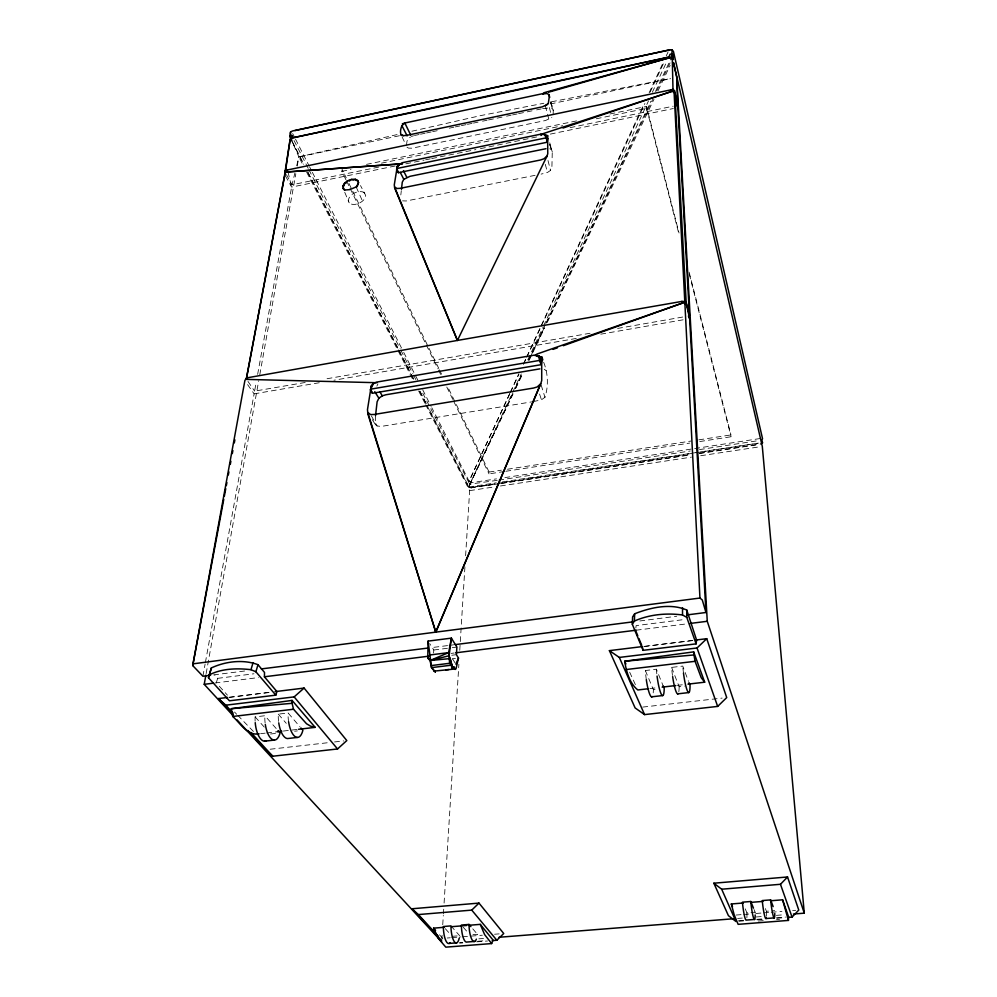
<?xml version="1.0" encoding="UTF-8"?>
<svg xmlns="http://www.w3.org/2000/svg" width="997" height="997" viewBox="0 0 997 997"><rect width="100%" height="100%" fill="white"/><g stroke="black" fill="none" stroke-linecap="round" stroke-linejoin="round"><path stroke-width="0.75" stroke-dasharray="4.99 3.74" d="M549.721 144.478L552.276 151.756L551.902 167.446L550.543 170.387L547.49 172.469L541.122 174.114M553.161 114.68L553.26 110.505L550.855 102.317M504.332 471.506L489.004 473.862L489.103 472.055L447.603 386.587M499.31 483.757L469.475 487.707L469.699 484.156L421.332 390.425M441.783 940.233L442.17 934.039M442.743 924.73L443.316 915.433M443.416 913.888L443.702 909.227M444.089 903.033L458.882 664.276M459.754 650.318L464.938 566.595M465.611 555.753L469.649 490.636L425.707 404.782M433.57 653.035L433.795 650.007L429.719 643.651M375.533 415.687L375.321 424.485L377.09 425.968L381.166 426.429L531.613 401.891M400.819 194.951L401.305 190.701M406.502 145.3L406.988 141.138L408.458 138.421L410.415 137.112M635.849 627.973L636.136 625.605L685.226 619.411M345.934 179.759L341.846 171.347L342.145 169.415L346.233 177.827M206.142 673.598L258.697 380.754M259.793 374.623L295.835 173.777M297.206 166.113L298.863 156.915L292.221 141.724M202.902 676.228L205.12 664.027M205.394 662.494L254.11 393.852L245.698 381.913M305.194 382.474L254.596 391.123L256.254 381.988M257.637 374.373L291.61 187.075L288.208 172.755M378.71 167.085L292.021 184.757L294.9 173.029M296.707 165.701L298.863 156.915L398.351 134.308M469.475 487.707L468.764 486.548L512.072 393.628M216.274 682.87L217.645 678.346L214.704 675.069M533.121 401.641L541.471 399.797L544.96 397.305C548.686 385.827 548.051 372.479 543.24 361.213M509.691 393.641L469.089 481.215L471.992 482.598L496.494 478.872M510.339 392.232L518.851 373.863M523.437 363.98L526.055 358.334M526.715 356.914L643.912 104.087M649.159 92.783L663.553 61.714M666.183 56.069L668.14 51.832M509.766 393.815L469.089 481.215L431.838 407.798M510.414 392.407L518.951 374.074M523.537 364.204L526.167 358.571M526.815 357.163L540.598 327.552M541.246 326.144L644.885 103.414M650.131 92.135L663.915 62.537M512.682 392.207L521.257 373.925M527.762 359.817L542.916 327.465M543.502 326.019L648.561 100.784M652.337 92.247L666.943 61.365M512.62 393.765L468.764 486.548L428.374 407.636M515.275 388.145L521.917 374.087M528.56 360.017L545.172 324.872M545.845 323.464L650.829 101.333M655.478 91.5L671.43 57.751M512.745 393.989L468.764 486.548L513.069 393.89M515.412 388.369L522.067 374.349M528.734 360.316L530.068 357.512M530.74 356.116L544.063 328.063M546.73 322.455L652.686 99.438M656.687 91.026L670.682 61.577M515.748 388.282L522.465 374.236M529.183 360.204L544.624 327.913M547.303 322.293L654.057 99.064M658.082 90.64L670.171 65.366M376.866 386.126L377.95 383.87M364.777 193.144L362.372 191.76C356.527 190.975 349.349 194.103 348.302 200.422A9.235 5.67 -25.4 0 0 355.119 204.397C359.805 203.562 365.027 200.659 365.712 195.512L360.503 185.567M406.975 147.157L408.521 148.117L412.023 148.204L545.633 120.475L551.852 117.447M411.387 136.464L413.468 135.804M760.063 438.543L504.158 477.713M411.911 131.23L481.252 115.478L543.864 103.264M399.423 135.742L298.863 156.915L302.403 163.832M550.269 103.987L670.645 78.651M482.56 121.185L487.072 120.238M488.567 119.927L505.093 116.475M506.588 116.163L511.1 115.216M512.595 114.904L517.107 113.97M518.602 113.646L535.127 110.193M536.623 109.882L541.134 108.947M542.63 108.623L550.843 107.726L552.587 108.661L553.26 110.505M414.503 135.48L419.052 134.52M420.56 134.209L425.096 133.249M426.616 132.937L431.153 131.978M432.661 131.666L437.197 130.707M449.298 128.164L453.847 127.217M455.355 126.893L459.891 125.946M461.399 125.622L465.948 124.675M467.456 124.351L471.992 123.404M473.513 123.08L478.049 122.133M570.097 127.666L673.224 106.181M480.442 148.64L536.648 136.95M550.319 134.109L673.349 108.523M366.497 164.38L578.023 120.6M609.977 113.982L646.505 106.417L679.044 232.999M341.846 171.347L350.994 169.465M381.465 163.159L562.782 125.697M596.293 118.768L646.579 108.374L646.505 106.417M395.161 166L291.61 187.075L285.292 175.671M405.829 163.832L424.099 160.118M425.619 159.807L430.193 158.872M431.713 158.56L475.881 149.575M535.102 175.322L406.178 200.983L402.564 200.846M551.503 101.781L670.632 78.551M590.05 333.26L325.122 379.059M617.579 328.437L684.889 316.66M576.266 338.444L333.933 380.231M600.78 334.169L683.506 319.738M254.11 393.852L320.124 382.586M426.866 405.281L468.64 487.01L469.861 487.633L495.97 483.607M497.503 483.371L758.493 443.142M489.103 472.055L501.341 470.185M507.473 469.238L691.158 441.023M698.81 439.851L730.963 434.916L731.1 436.748L698.922 441.671M505.853 471.269L689.725 443.092M497.241 480.355L469.699 484.156M498.774 480.118L690.273 451.005M699.47 449.597L759.216 440.512M468.64 487.01L496.244 482.822M502.376 481.9L761.571 442.668M470.983 487.869L495.534 484.156M501.678 483.221L690.472 454.62M699.682 453.224L761.072 443.927M500.843 483.52L689.799 454.968M699.022 453.573L758.929 444.512M469.649 490.636L494.3 486.91M500.457 485.975L691.457 457.125M700.692 455.729L760.773 446.644M447.528 645.607L430.604 647.726M449.061 645.408L453.672 644.81M639.812 620.969L676.726 616.246M213.67 674.882L245.985 670.844M433.795 650.007L450.719 647.876M452.264 647.676L456.875 647.09M217.645 678.346L253.936 673.773M215.028 682.97L258.422 677.586M451.105 653.396L454.196 653.01M636.273 630.191L687.195 623.81M451.766 655.253L456.402 654.68M452.326 658.83L455.405 658.444M229.136 697.252L270.449 692.192M644.922 646.268L692.828 640.398M229.447 697.389L270.798 692.317M643.825 646.579L693.588 640.485M255.12 721.205A18.98 8.063 84.9 0 1 255.132 716.893L264.866 715.734L278.038 730.614M278.562 721.392A19.055 7.802 84.7 0 1 278.288 714.139L288.108 712.98L299.935 726.801M646.318 679.705A20.189 3.315 82.9 0 1 645.346 670.532L656.387 669.211L663.092 685.712M672.477 675.455A20.276 2.966 82.8 0 1 671.617 667.404L682.758 666.083L688.491 681.312M260.616 733.68L265.165 733.156M266.685 732.982L277.291 731.748M283.347 731.05L298.502 729.293M649.957 688.541L656.038 687.843M677.324 685.375L683.406 684.665M270.499 734.004L277.328 733.219M294.626 731.212L297.38 730.901M645.346 670.532L653.384 689.712L658.02 689.176M671.617 667.404L679.131 686.734L684.59 686.098M270.175 749.233L328.412 742.653M334.543 741.955L343.741 740.921M642.753 707.085L722.127 698.099M452.164 936.32L459.629 935.722A14.818 4.424 86.8 0 1 459.168 938.401M472.939 934.663L477.451 934.301A14.855 4.275 86.5 0 1 477.015 936.981M745.233 908.84L746.915 912.841L749.644 912.616M751.015 912.504L755.115 912.18A15.528 1.707 83.6 0 1 755.178 914.934M765.372 908.603L766.419 911.283L774.669 910.622M447.179 938.015L450.233 937.766M451.766 937.641L460.938 936.918M462.458 936.794L482.336 935.211M494.562 934.239L499.136 933.877M736.06 915.047L742.179 914.561M743.712 914.448L749.831 913.962M755.95 913.476L762.069 912.99M763.59 912.866L769.709 912.38M771.242 912.255L781.947 911.408M792.652 910.56L795.718 910.311M478.872 938.85L483.52 938.489M737.643 918.424L742.291 918.063M756.237 916.966L762.431 916.467M776.376 915.371L784.128 914.76M459.567 942.688L462.608 942.452M477.825 941.255L485.439 940.657M738.503 920.779L744.572 920.306M756.711 919.346L762.78 918.873M776.439 917.801L785.536 917.078M459.629 943.174L462.733 942.938M476.691 941.841L487.545 940.994M738.976 921.253L743.525 920.904M757.172 919.832L763.241 919.359M776.887 918.287L784.465 917.689M758.268 921.041L764.35 920.555M776.501 919.608L779.542 919.371M469.861 487.633L471.656 487.932M549.808 148.79L551.578 149.799L552.276 151.756M544.212 369.251L546.219 370.685M234.519 712.032L236.675 714.251M237.76 715.36L253.923 731.985M219.315 686.223L227.428 695.158M255.132 716.893L264.342 727.162M445.31 928.693L450.208 934.139M439.515 934.8L443.441 939.224M450.943 925.901L459.629 935.722M278.288 714.139L286.276 723.336M463.281 927.247L467.082 931.622M472.752 928.818L477.451 934.301M247.979 381.402L254.596 391.123M372.317 419.687L375.321 424.485M452.65 659.054L455.068 662.905M371.358 415.849L377.09 425.968M286.426 174.625L292.021 184.757M292.345 141.811L303.674 163.957M307.923 172.269L414.204 379.944M419.874 391.023L427.663 406.253M291.647 140.702L303.674 164.256M307.923 172.568L397.84 348.489M398.551 349.872L410.577 373.414M411.287 374.81L414.116 380.343M419.787 391.422L426.155 403.897M306.652 172.145L412.957 379.857M418.628 390.936L425.009 403.399M294.065 140.565L308.21 168.331M308.908 169.714L400.121 348.776M400.819 350.171L412.845 373.763M413.556 375.146L416.385 380.704M292.669 133.536L294.776 137.686M295.486 139.069L308.833 165.39M309.544 166.773L311.65 170.936M312.348 172.319L403.025 351.006M403.723 352.39L418.491 381.477M422.703 389.79L431.14 406.415M348.95 183.423L438.755 368.379M439.44 369.775L442.157 375.383M346.62 181.155L349.349 186.751M350.022 188.159L425.644 343.616M426.33 345.012L437.907 368.828M438.593 370.223L440.637 374.423M446.768 387.023L452.9 399.635M453.573 401.031L489.004 473.862M402.103 136.925L405.143 143.319M629.668 672.177L635.924 685.849M356.303 187.237L362.522 201.157M344.738 192.296L349.212 202.802M754.031 909.513L755.115 912.18M549.621 144.229L551.578 149.799L549.746 142.77M539.576 394.077L541.471 399.797M541.172 385.091L544.96 397.305M550.917 102.766L552.587 108.661L550.793 101.619M545.272 164.306L547.49 172.469M646.579 108.374L679.144 234.906M689.226 274.063L731.1 436.748M545.347 105.769L548.886 119.453M547.989 160.505L550.543 170.387M689.126 272.169L730.963 434.916M549.384 107.551L550.793 113.209M265.115 722.975A19.005 7.964 84.8 0 1 264.866 715.734M288.582 721.691A19.08 7.689 84.7 0 1 288.108 712.98M656.799 673.76A20.227 3.165 82.9 0 1 656.387 669.211M653.384 689.712A20.189 3.315 82.9 0 1 653.209 692.84M679.131 686.734A20.276 2.966 82.8 0 1 678.733 692.167M683.468 672.975A20.314 2.829 82.8 0 1 682.758 666.083M746.915 912.841A15.503 1.782 83.7 0 1 746.878 917.788M766.419 911.283A15.553 1.595 83.5 0 1 766.469 916.243"/><path stroke-width="1.5" d="M696.105 643.863L686.759 617.342L686.759 610.052C670.62 602.961 650.63 607.46 634.665 613.791L632.597 616.944L632.31 624.222L643.077 650.331L696.105 643.863L696.604 640.111L686.759 610.052M686.759 617.342L682.509 614.975L682.534 607.672M540.96 135.467L540.972 134.134L543.614 134.171L547.901 135.742L547.253 142.222L398.326 172.693L396.632 169.64L397.342 166.113L402.053 162.76L540.972 134.134M290.526 133.623L290.538 132.028L292.433 130.993L669.81 49.85L672.202 50L673.424 51.433L762.531 438.68L762.094 439.665M428.099 641.108L427.763 658.02L430.019 660.525L431.564 667.629L435.265 671.966L431.564 667.629L428.099 641.108L451.392 638.13L456.875 647.09L456.402 654.68L458.495 658.057L456.003 668.887L433.919 671.131M632.31 624.222L634.391 621.069L634.665 613.791M373.377 383.521L370.435 389.914L372.38 393.267L541.234 364.665L541.969 357.163L534.093 355.169L376.592 382.113L373.377 383.521L371.22 386.113L367.482 409.593L367.868 413.942L435.776 632.135L699.944 598.05L702.287 599.995L705.951 612.494L687.494 614.862M375.533 415.687L377.115 401.779L378.885 398.214L382.3 395.821L385.914 394.762L539.888 368.865M401.467 189.28L402.277 182.177L403.797 179.335L410.004 176.319L545.995 148.703M536.747 356.178L539.402 356.203L539.402 360.453L541.234 364.665M743.376 902.995L731.312 903.967L734.153 914.723L738.141 924.344L788.44 920.418L788.577 916.841L782.595 899.805L770.531 900.789M673.474 62.512L676.739 77.367L677.773 105.233L674.732 90.839L672.987 89.418L285.591 170.362L246.334 378.972L285.591 170.362L290.115 139.543L291.498 138.546M761.072 443.927L762.555 442.419M396.632 169.64L397.342 166.113L394.276 184.906L394.7 188.059L457.424 340.438L681.599 301.468L686.148 301.854L689.475 315.862L677.91 107.576L674.869 93.182L672.987 89.418L672.265 57.876L668.912 57.141L293.567 137.636L290.115 139.543L285.017 172.082L285.591 170.362M232.712 715.223L204.223 684.328L205.868 675.131M210.591 675.268L202.902 676.228L192.72 665.572L244.926 380.343L246.882 377.988L248.814 377.527L457.424 340.438L546.904 156.28L547.752 153.8L547.665 138.67L543.614 134.171M192.72 665.572L223.764 499.347M224.337 496.294L225.758 488.667M226.331 485.614L226.905 482.56M228.325 474.946L228.899 471.893M230.319 464.266L230.893 461.212M232.313 453.585L232.887 450.544M234.307 442.917L234.881 439.864M290.538 132.028L289.815 135.891L291.647 140.702M208.473 677.761L211.376 667.928C225.422 661.335 243.305 659.142 257.986 664.687L264.517 672.439L264.442 676.838L276.917 691.569L275.808 695.146L229.46 700.804L208.473 677.761L211.376 667.928M291.623 137.885L291.623 135.343L291.735 138.683L289.815 135.891L291.623 135.343L293.567 137.636L475.195 99.226L668.912 57.141L670.046 54.224L672.414 53.9L673.349 55.957L672.85 59.758L671.43 57.751L672.202 50M275.808 695.146L255.893 671.766L257.986 664.687M209.058 674.994C221.72 668.439 237.024 668.065 250.97 669.685L253.088 662.594M370.435 389.914L371.22 386.113L374.373 382.836M455.866 664.189L458.495 658.057M672.015 58.761L673.349 55.957L671.43 57.751M546.256 157.426L546.904 156.28L543.801 158.872L540.636 159.969L400.358 188.296L397.155 188.495L394.613 187.087L457.424 340.438M342.993 185.916C344.974 181.142 350.52 178.75 355.468 179.323L357.661 180.519L358.534 182.613L357.213 186.489L349.773 189.629L344.613 190.041L343.055 188.358L342.993 185.916L344.04 185.778L344.476 183.323L345.76 183.423L347.106 181.105M399.224 164.031L397.504 166.885L399.186 164.891M444.139 927.297L433.608 928.157L438.206 938.264L445.796 947.15L491.646 943.573L493.054 940.059L480.267 924.369L469.724 925.216M356.303 187.237L358.534 182.613L357.661 180.519L356.128 180.507L355.468 179.323L353.387 180.096L351.467 179.348L349.237 181.13M787.493 917.452L792.042 917.09L798.771 910.074L787.543 876.974L713.84 883.205L728.421 915.657L735.948 921.49L721.678 889.212L713.84 883.205M721.678 889.212L780.464 884.289L787.543 876.974M492.194 940.62L496.855 940.258L503.722 933.516L478.984 903.095L412.035 908.766L441.584 940.507M641.831 646.654L609.391 650.63L635.126 707.945L644.573 714.6L717.666 706.412L726.713 697.576L706.736 638.691L695.918 640.024M412.035 908.766L418.366 914.573L471.743 910.111L478.984 903.095M609.391 650.63L619.324 657.422L697.04 647.988L706.736 638.691M547.714 104.349L542.281 106.853L406.464 135.418L403.349 135.642L400.881 134.371A24.576 12.6 -38.8 0 1 401.916 125.684L404.832 123.005L545.646 93.033M247.767 730.427L265.576 749.756L272.742 756.225L337.534 748.971L346.806 740.572L304.097 688.067L275.035 691.631M227.615 697.451L218.43 698.573L225.796 705.178L294.152 696.891L304.097 688.067M545.347 105.769L548.338 103.302L549.26 96.859L548.998 94.578L546.929 93.556L542.68 93.88L544.711 92.509L670.171 57.577L672.265 57.876L673.474 59.309M541.807 134.819L543.502 133.523L671.828 91.4L672.987 89.418L674.059 91.55L699.944 598.05M535.053 355.455L536.972 354.06L682.995 302.889L563.293 345.71M669.81 49.85L295.037 130.57M634.391 621.069C649.259 614.426 666.445 612.831 682.509 614.975M454.059 666.669L455.143 669.473L449.647 663.292L450.245 658.556L430.019 660.525L448.638 652.624L451.392 638.13L449.086 655.739L451.915 665.111L452.09 668.9L451.143 664.463M344.613 190.041L343.055 188.358L343.678 188.184M553.073 349.361L557.448 347.803M563.018 128.04L671.828 91.4L670.632 90.004L674.869 93.182L686.148 301.854L681.599 301.468M402.327 123.827L404.832 123.005L410.739 135.118M193.331 663.803L435.776 632.135L540.748 383.733L541.72 380.518L541.695 360.802L537.096 355.393M548.612 92.198L670.171 57.577M430.019 660.525L449.086 655.739L448.638 652.624L429.769 654.992L427.763 658.02L429.857 659.902M259.108 733.854C247.119 735.985 240.389 723.161 232.737 716.482L231.292 708.705L292.071 700.405L315.164 727.361L298.502 729.293M687.967 684.141L704.68 682.197L693.663 651.876L624.67 661.235C626.328 671.367 629.481 683.356 637.806 689.961L648.436 688.728M455.218 644.623L632.123 621.954M261.364 668.912L427.526 648.112M204.223 684.328L213.483 683.169M264.404 676.789L427.962 656.288M455.741 652.811L636.273 630.191M690.285 623.424L707.259 621.293L804.28 913.165L793.425 914.025M431.427 665.547L449.647 663.292L449.074 657.197M431.564 667.629L451.915 665.111L450.096 658.182M232.737 716.482L293.504 709.228L306.528 723.747L310.553 726.14L315.164 727.361M625.991 669.56L695.071 661.31L701.215 677.698L704.68 682.197M277.291 731.748L281.827 731.225M662.12 687.132L675.804 685.55M264.579 741.182L274.25 740.086M297.305 737.444L287.572 738.553A19.055 7.802 84.7 0 1 278.749 722.837M651.552 696.841L662.507 695.582M677.599 693.862L688.64 692.591M695.071 661.31L693.962 654.942L624.67 661.235L625.917 663.977M445.858 669.785L448.75 669.535M231.292 708.705L292.096 703.309L293.504 709.228M470.883 926.624L469.001 924.431L461.374 925.054A14.843 4.337 86.6 0 0 467.107 942.028L474.684 941.43M753.495 908.18L750.778 901.5L742.441 902.185A15.503 1.782 83.7 0 0 746.367 920.081L754.642 919.433M773.161 906.597L770.631 899.892L762.256 900.565A15.553 1.595 83.5 0 0 766.307 917.763M451.666 926.687L466.721 925.465M750.915 902.372L762.992 901.4M499.011 937.267L732.994 918.798M449.198 943.436L456.726 942.838M766.032 918.536L774.357 917.888M402.152 163.82L285.354 172.07L284.581 174.413L287.535 169.889L285.354 172.07L402.476 163.77M246.483 379.396L376.941 382.711M541.695 360.802L539.402 360.453L370.672 389.154L372.38 393.267M400.968 135.256L403.349 135.642M547.665 138.67L545.671 137.947L396.893 168.493L398.326 172.693M250.97 669.685L255.893 671.766M684.054 303.15L686.522 304.82L689.637 318.666L705.951 612.494M225.796 705.178L233.099 713.117M250.833 732.409L272.742 756.225M418.366 914.573L438.319 936.283M218.43 698.573L233.099 714.5M236.937 719.797L441.683 941.791M433.608 928.157L435.577 930.363M278.038 730.614L280.057 732.895A19.005 7.964 84.8 0 1 272.331 739.5A19.005 7.964 84.8 0 1 265.302 724.42M300.92 727.947L302.889 730.253A19.08 7.689 84.7 0 1 295.461 736.845A19.08 7.689 84.7 0 1 288.582 721.691M294.152 696.891L337.534 748.971M471.743 910.111L496.855 940.258M491.646 943.573L484.604 934.575L480.267 924.369M684.216 301.368L686.522 304.82M374.76 391.671L378.885 398.214M379.919 391.921L382.3 395.821M290.227 137.935L291.635 140.427M401.916 125.684L407.15 135.866M403.424 170.599L406.813 177.316M400.296 172.419L403.797 179.335M688.391 316.024L689.637 318.666M619.324 657.422L644.573 714.6M731.312 903.967L732.508 906.772M676.228 103.526L677.91 107.576M636.111 631.699L637.806 635.812M638.94 638.554L641.756 645.395M663.092 685.712L664.214 688.466A20.227 3.165 82.9 0 1 661.447 694.485A20.227 3.165 82.9 0 1 657.06 676.091M689.002 682.696L690.049 685.475A20.314 2.829 82.8 0 1 687.681 691.469A20.314 2.829 82.8 0 1 683.468 672.975M547.253 142.222L545.633 135.206L546.618 137.985M697.04 647.988L717.666 706.412M780.464 884.289L792.042 917.09M539.402 356.203L541.084 360.951M788.44 920.418L782.595 899.805M541.969 357.163L542.817 359.867M548.998 94.578L549.721 97.394M673.548 62.786L762.306 446.419L804.28 913.165M642.317 646.766L643.077 650.331M693.663 651.876L693.962 654.942M762.207 440.886L762.431 443.316M676.739 77.367L707.259 621.293M292.071 700.405L292.096 703.309M266.386 740.734A18.98 8.063 84.9 0 1 255.22 722.663M652.275 696.504A20.189 3.315 82.9 0 1 646.318 679.705M678.247 693.526A20.276 2.966 82.8 0 1 672.639 676.614M450.158 942.639A14.793 4.487 86.8 0 1 443.353 926.525L450.943 925.901A14.818 4.424 86.8 0 0 454.158 941.417A14.818 4.424 86.8 0 0 459.168 938.401M476.379 939.137A14.855 4.275 86.5 0 1 471.718 939.162A14.855 4.275 86.5 0 1 469.001 924.431M755.178 914.934A15.528 1.707 83.6 0 1 753.495 917.813A15.528 1.707 83.6 0 1 750.778 901.5M774.769 913.389A15.578 1.52 83.4 0 1 773.311 916.255A15.578 1.52 83.4 0 1 770.631 899.892M540.013 385.341L435.776 632.135L367.818 412.509L370.647 414.578L374.286 414.453L533.607 388.032L537.209 386.936L540.748 383.733L540.013 385.341"/></g></svg>
